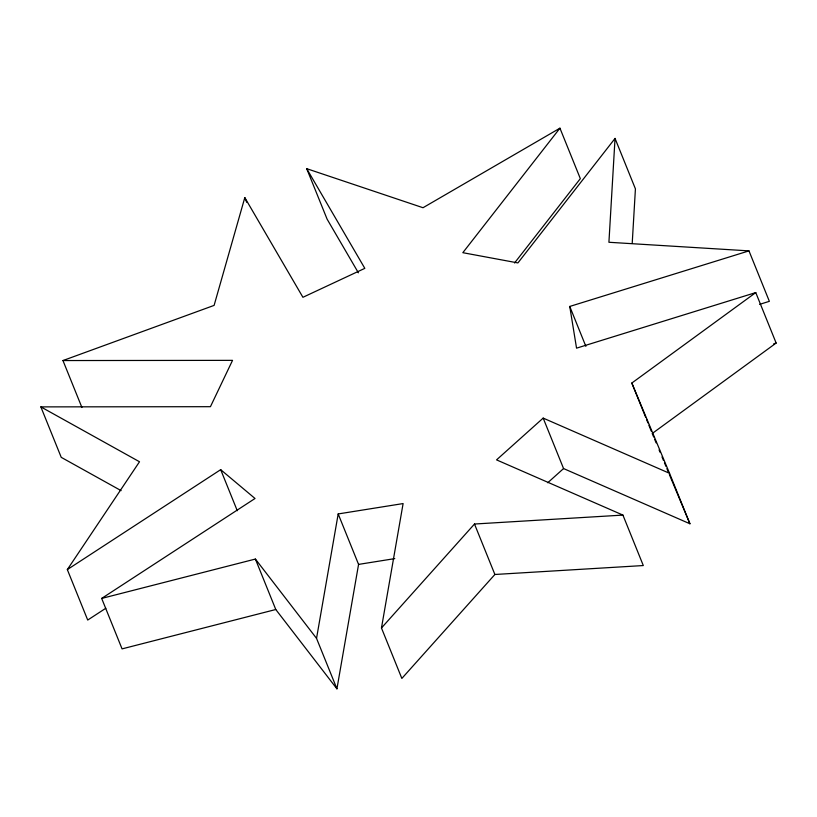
<?xml version="1.0" encoding="UTF-8"?>
<svg xmlns="http://www.w3.org/2000/svg" width="817" height="817" viewBox="0 0 817 817"><rect width="100%" height="100%" fill="white"/><g stroke="black" fill="none" stroke-linecap="round" stroke-linejoin="round"><path stroke-width="1.23" d="M514.547 262.982L580.336 178.637L559.941 128.177L462.83 252.688L517.917 262.921L615.038 138.42L608.92 242.271L748.975 250.88L769.359 301.33L759.606 304.363M632.215 243.343L635.422 188.88L615.038 138.42M338.187 513.944L358.571 564.404L336.931 688.823L316.536 638.363L338.187 513.944L403.108 503.568L381.468 627.977L401.852 678.437L494.888 574.484L643.306 565.548L622.922 515.088L496.552 459.879L543.172 418.1L669.542 473.309L689.926 523.768L563.567 468.56L543.172 418.1M559.941 128.177L423.012 207.722L306.702 168.67L364.821 268.354L302.923 297.296L244.804 197.612L214.105 305.395L62.96 360.552L81.914 407.489M105.822 608.246L87.715 620.052L67.331 569.592L139.503 461.758L40.85 406.886L61.234 457.346L121.1 490.639M381.468 627.977L474.493 524.024L622.922 515.088M547.717 482.765L563.567 468.56M645.583 417.078L631.827 383.04L755.766 292.588L776.15 343.048L652.211 433.5L653.682 437.024M67.331 569.592L220.682 469.663L255.027 498.493L101.676 598.422L122.06 648.882L275.778 609.513L336.931 688.823M755.766 292.588L576.547 348.154L569.755 306.446L748.975 250.88M773.709 343.804L776.15 343.048M101.676 598.422L255.394 559.053L316.536 638.363M358.571 564.404L394.774 558.614M62.96 360.552L232.539 360.358L210.439 406.692L40.85 406.886M358.387 272.807L327.096 219.13L306.702 168.67M631.827 383.04L669.542 473.309M654.662 439.362L656.133 442.885M659.074 449.912L660.054 452.261M662.015 456.948L663.486 460.461M664.466 462.81L665.926 466.323M666.907 468.672L668.377 472.185M669.358 474.534L689.926 523.768M646.523 419.417L647.952 422.94M648.902 425.289L651.272 431.151M569.755 306.446L585.871 346.347M474.493 524.024L494.888 574.484M244.804 197.612L246.693 202.31M220.682 469.663L237.277 510.727M255.394 559.053L275.778 609.513"/></g></svg>
